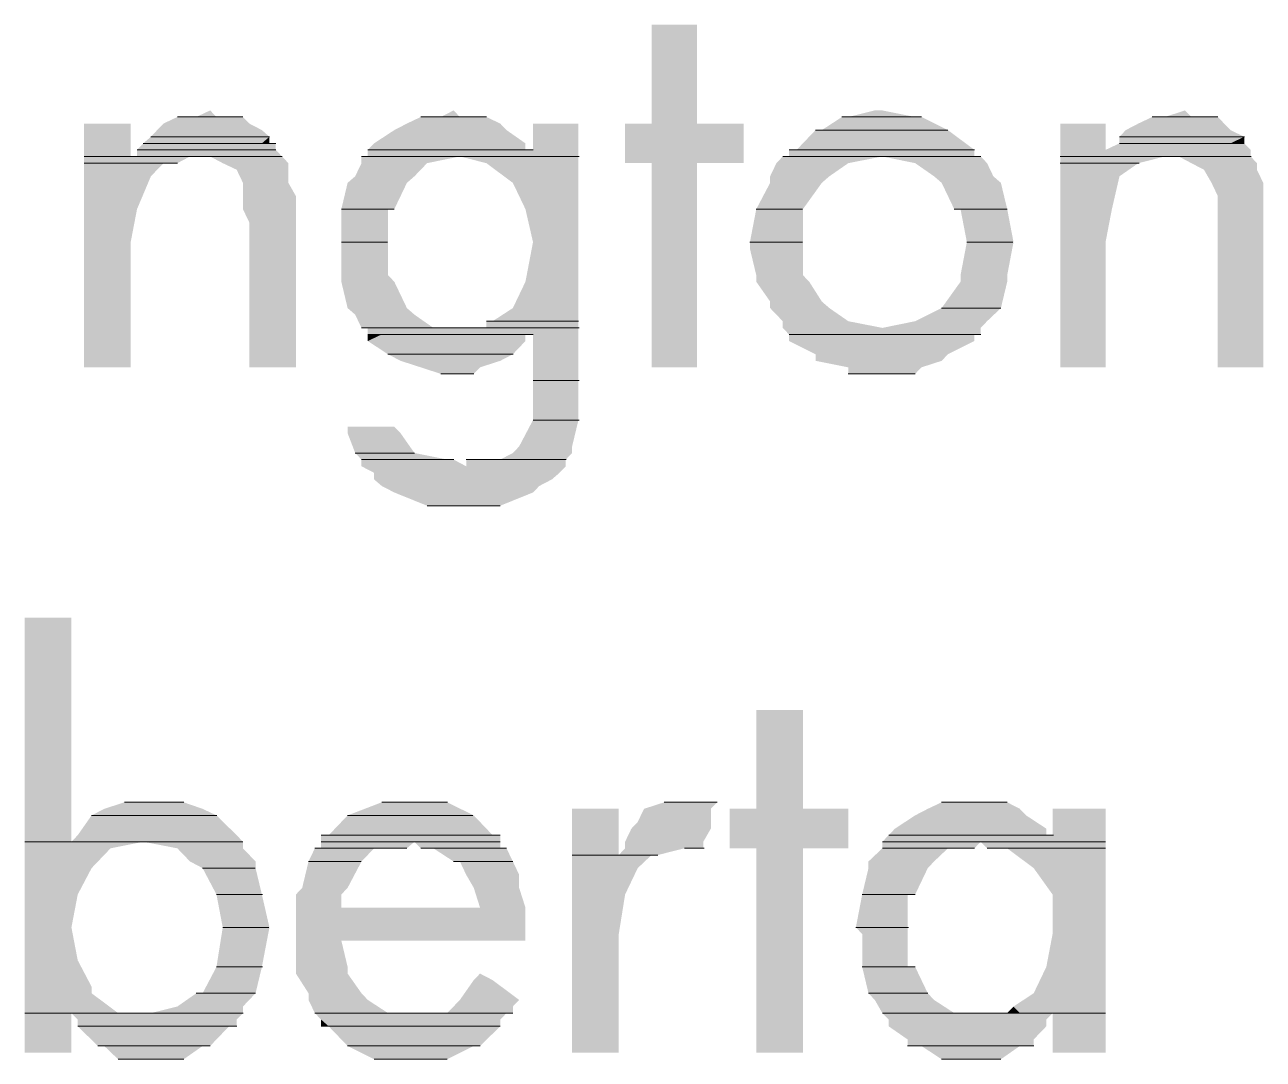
# Model space of a CAD drawing. Header units: inches. Extents: x 0.9 to 46, y 0.8 to 32.4.
# Drawn here: x 44.8007 to 45.114, y 25.0745 to 25.3362 of the extents above; entities that cross this region are included whole.
import ezdxf

# ---------------------------------------------------------------- set-up
doc = ezdxf.new("R2010")
doc.units = ezdxf.units.IN
doc.header["$MEASUREMENT"] = 0
doc.layers.add('PDF_Geometry', color=7, linetype='Continuous')
doc.layers.add('PDF_Solid Fills', color=7, linetype='Continuous')

msp = doc.modelspace()

# ---------------------------------------------------------------- linework, layer by layer
at = {"layer": 'PDF_Geometry', "lineweight": 20}
for points in [[(44.84411, 25.31287), (44.83932, 25.31287), (44.85591, 25.31287)], [(44.84411, 25.31287), (44.85591, 25.31287)], [(44.90249, 25.31287), (44.9009, 25.31287), (44.91749, 25.31287)], [(44.906, 25.31287), (44.90249, 25.31287), (44.9143, 25.31287)], [(44.90249, 25.31287), (44.91749, 25.31287)], [(44.906, 25.31287), (44.9143, 25.31287)], [(45.00906, 25.31287), (45.00746, 25.31287), (45.02756, 25.31287)], [(45.00906, 25.31287), (45.02756, 25.31287)], [(45.08914, 25.31287), (45.08595, 25.31287), (45.10254, 25.31287)], [(45.08914, 25.31287), (45.10254, 25.31287)], [(44.83262, 25.30786), (44.86262, 25.30786)], [(44.83262, 25.30786), (44.86262, 25.30786)], [(45.00236, 25.30955), (45.00076, 25.30955), (45.03426, 25.30955)], [(45.00236, 25.30955), (45.03403, 25.30955)], [(45.07766, 25.30786), (45.10931, 25.30786)], [(45.07766, 25.30786), (45.10931, 25.30786)], [(44.82911, 25.30454), (44.8491, 25.30454)], [(44.82911, 25.30454), (44.8508, 25.30454), (44.84921, 25.30454)], [(44.8307, 25.3062), (44.85905, 25.3062)], [(44.8307, 25.3062), (44.8607, 25.3062), (44.8591, 25.3062)], [(44.8307, 25.3062), (44.85571, 25.3062)], [(44.8307, 25.3062), (44.8591, 25.3062), (44.85591, 25.3062)], [(44.8307, 25.3062), (44.85571, 25.3062)], [(44.8307, 25.3062), (44.85571, 25.3062)], [(44.8307, 25.3062), (44.85405, 25.3062)], [(44.8307, 25.3062), (44.85591, 25.3062), (44.85432, 25.3062)], [(44.8508, 25.30454), (44.84921, 25.30454), (44.86421, 25.30454)], [(44.8508, 25.30454), (44.86414, 25.30454)], [(44.85591, 25.3062), (44.85432, 25.3062), (44.86421, 25.3062)], [(44.8591, 25.3062), (44.85591, 25.3062), (44.86421, 25.3062)], [(44.85591, 25.3062), (44.86425, 25.3062)], [(44.85591, 25.3062), (44.86425, 25.3062)], [(44.85591, 25.3062), (44.86425, 25.3062)], [(44.8607, 25.3062), (44.8591, 25.3062), (44.86421, 25.3062)], [(44.8591, 25.3062), (44.8641, 25.3062)], [(44.8607, 25.3062), (44.86421, 25.3062)], [(44.8875, 25.30454), (44.92916, 25.30454)], [(44.8875, 25.30454), (44.92929, 25.30454)], [(44.99598, 25.30454), (44.99406, 25.30454), (45.04096, 25.30454)], [(44.99598, 25.30454), (45.04098, 25.30454)], [(45.07766, 25.3062), (45.10431, 25.3062)], [(45.07766, 25.3062), (45.10573, 25.3062), (45.10414, 25.3062)], [(45.10573, 25.3062), (45.10414, 25.3062), (45.10924, 25.3062)], [(45.10573, 25.3062), (45.10906, 25.3062)], [(45.10573, 25.3062), (45.10906, 25.3062)], [(45.10573, 25.3062), (45.10906, 25.3062)], [(44.81571, 25.30288), (44.82904, 25.30288)], [(44.81571, 25.30288), (44.82911, 25.30288)], [(44.81571, 25.30119), (44.83404, 25.30119)], [(44.81571, 25.30119), (44.83421, 25.30119)], [(44.81571, 25.30119), (44.83404, 25.30119)], [(44.81571, 25.30119), (44.83404, 25.30119)], [(44.81571, 25.30119), (44.83571, 25.30119)], [(44.81571, 25.30119), (44.83581, 25.30119)], [(44.81571, 25.30119), (44.83571, 25.30119)], [(44.81571, 25.30119), (44.83571, 25.30119)], [(44.82911, 25.30288), (44.82751, 25.30288), (44.84411, 25.30288)], [(44.82751, 25.30288), (44.84251, 25.30288)], [(44.82751, 25.30288), (44.84411, 25.30288), (44.84251, 25.30288)], [(44.82751, 25.30288), (44.84251, 25.30288)], [(44.82751, 25.30288), (44.84251, 25.30288)], [(44.82911, 25.30288), (44.8457, 25.30288), (44.84411, 25.30288)], [(44.83262, 25.30119), (44.8374, 25.30119)], [(44.83262, 25.30119), (44.83932, 25.30119), (44.8374, 25.30119)], [(44.83421, 25.30119), (44.83754, 25.30119)], [(44.83421, 25.30119), (44.83754, 25.30119)], [(44.83421, 25.30119), (44.83588, 25.30119)], [(44.83421, 25.30119), (44.8374, 25.30119), (44.83581, 25.30119)], [(44.8457, 25.30288), (44.84411, 25.30288), (44.8658, 25.30288)], [(44.84411, 25.30288), (44.8658, 25.30288)], [(44.84411, 25.30288), (44.86578, 25.30288)], [(44.8457, 25.30288), (44.8657, 25.30288)], [(44.8875, 25.30288), (44.8859, 25.30288), (44.921, 25.30288)], [(44.8859, 25.30288), (44.9109, 25.30288)], [(44.8859, 25.30288), (44.921, 25.30288), (44.91079, 25.30288)], [(44.8875, 25.30288), (44.92929, 25.30288), (44.921, 25.30288)], [(44.921, 25.30288), (44.91079, 25.30288), (44.94078, 25.30288)], [(44.92929, 25.30288), (44.921, 25.30288), (44.94078, 25.30288)], [(44.921, 25.30288), (44.94099, 25.30288)], [(44.92929, 25.30288), (44.94096, 25.30288)], [(44.99406, 25.30288), (44.99247, 25.30288), (45.00427, 25.30288)], [(44.99247, 25.30288), (45.01413, 25.30288)], [(44.99247, 25.30288), (45.01416, 25.30288)], [(44.99247, 25.30288), (45.01747, 25.30288)], [(44.99247, 25.30288), (45.01767, 25.30288)], [(44.99406, 25.30288), (45.04256, 25.30288)], [(44.99406, 25.30288), (45.04256, 25.30288)], [(45.00427, 25.30288), (45.04256, 25.30288)], [(45.00427, 25.30288), (45.0426, 25.30288)], [(45.01416, 25.30288), (45.04256, 25.30288)], [(45.01416, 25.30288), (45.04249, 25.30288)], [(45.06266, 25.30288), (45.07433, 25.30288)], [(45.06266, 25.30288), (45.07433, 25.30288)], [(45.06266, 25.30119), (45.08266, 25.30119)], [(45.06266, 25.30119), (45.08244, 25.30119)], [(45.07414, 25.30288), (45.08915, 25.30288)], [(45.07414, 25.30288), (45.09265, 25.30288), (45.08914, 25.30288)], [(45.07414, 25.30288), (45.08915, 25.30288)], [(45.07414, 25.30288), (45.08915, 25.30288)], [(45.07414, 25.30288), (45.08915, 25.30288)], [(45.07414, 25.30288), (45.08915, 25.30288)], [(45.08085, 25.30119), (45.08252, 25.30119)], [(45.09265, 25.30288), (45.08914, 25.30288), (45.11084, 25.30288)], [(45.08914, 25.30288), (45.11084, 25.30288)], [(45.08914, 25.30288), (45.1108, 25.30288)], [(45.09265, 25.30288), (45.11098, 25.30288)], [(44.8808, 25.28955), (44.89246, 25.28955)], [(44.8808, 25.28955), (44.8942, 25.28955), (44.8926, 25.28955)], [(44.98577, 25.28955), (44.99743, 25.28955)], [(44.98577, 25.28955), (44.99743, 25.28955)], [(45.03586, 25.28955), (45.04926, 25.28955)], [(45.03586, 25.28955), (45.04918, 25.28955)], [(44.8808, 25.28122), (44.89246, 25.28122)], [(44.8808, 25.28122), (44.89246, 25.28122)], [(44.98417, 25.28122), (44.99751, 25.28122)], [(44.98417, 25.28122), (44.99751, 25.28122)], [(45.03905, 25.28122), (45.05071, 25.28122)], [(45.03905, 25.28122), (45.05071, 25.28122)], [(45.03905, 25.28122), (45.05071, 25.28122)], [(45.03905, 25.28122), (45.05071, 25.28122)], [(45.03267, 25.26453), (45.04767, 25.26453)], [(45.03267, 25.26453), (45.04767, 25.26453)], [(44.8859, 25.25952), (44.91079, 25.25952)], [(44.8859, 25.25952), (44.91079, 25.25952)], [(44.91238, 25.25952), (44.91079, 25.25952), (44.92929, 25.25952)], [(44.9143, 25.25952), (44.91238, 25.25952), (44.92929, 25.25952)], [(44.91238, 25.25952), (44.92905, 25.25952)], [(44.91589, 25.25952), (44.9143, 25.25952), (44.92578, 25.25952)], [(44.9143, 25.25952), (44.92762, 25.25952)], [(44.9143, 25.25952), (44.92738, 25.25952)], [(44.9143, 25.25952), (44.92929, 25.25952)], [(44.91749, 25.25952), (44.91589, 25.25952), (44.92259, 25.25952)], [(44.91589, 25.25952), (44.92578, 25.25952)], [(44.91908, 25.26121), (44.91749, 25.26121), (44.921, 25.26121)], [(44.91749, 25.25952), (44.92249, 25.25952)], [(44.91908, 25.26121), (44.94078, 25.26121)], [(44.91908, 25.26121), (44.94075, 25.26121)], [(44.92259, 25.25952), (44.94093, 25.25952)], [(44.92259, 25.25952), (44.94093, 25.25952)], [(44.92259, 25.25952), (44.94078, 25.25952)], [(44.92259, 25.25952), (44.94093, 25.25952)], [(44.92578, 25.25952), (44.94078, 25.25952)], [(44.92578, 25.25952), (44.94078, 25.25952)], [(44.92738, 25.25952), (44.94078, 25.25952)], [(44.92738, 25.25952), (44.94071, 25.25952)], [(44.92929, 25.25952), (44.94096, 25.25952)], [(44.92929, 25.25952), (44.94096, 25.25952)], [(44.8875, 25.25786), (44.9025, 25.25786)], [(44.8875, 25.25786), (44.90409, 25.25786), (44.90249, 25.25786)], [(44.8875, 25.25786), (44.89249, 25.25786)], [(44.8875, 25.25786), (44.90249, 25.25786), (44.8926, 25.25786)], [(44.8875, 25.25786), (44.89084, 25.25786)], [(44.8875, 25.25786), (44.8926, 25.25786), (44.89101, 25.25786)], [(44.8926, 25.25786), (44.89101, 25.25786), (44.92738, 25.25786)], [(44.90249, 25.25786), (44.8926, 25.25786), (44.92738, 25.25786)], [(44.8926, 25.25786), (44.9276, 25.25786)], [(44.90409, 25.25786), (44.90249, 25.25786), (44.92929, 25.25786)], [(44.90249, 25.25786), (44.92929, 25.25786), (44.92738, 25.25786)], [(44.90409, 25.25786), (44.92909, 25.25786)], [(44.99406, 25.25786), (45.04239, 25.25786)], [(44.99406, 25.25786), (45.04256, 25.25786)], [(44.99406, 25.25786), (45.04074, 25.25786)], [(44.99406, 25.25786), (45.04256, 25.25786), (45.04096, 25.25786)], [(45.03586, 25.25786), (45.04251, 25.25786)], [(44.8926, 25.25285), (44.92427, 25.25285)], [(44.8926, 25.25285), (44.92427, 25.25285)], [(44.906, 25.24788), (44.91079, 25.24788)], [(44.906, 25.24788), (44.9143, 25.24788), (44.91079, 25.24788)], [(44.9076, 25.24788), (44.91079, 25.24788), (44.90919, 25.24788)], [(45.00906, 25.24788), (45.01927, 25.24788)], [(45.00906, 25.24788), (45.02597, 25.24788), (45.01927, 25.24788)], [(44.92929, 25.24622), (44.94096, 25.24622)], [(44.92929, 25.24622), (44.94096, 25.24622)], [(44.92929, 25.2362), (44.94096, 25.2362)], [(44.92929, 25.2362), (44.94096, 25.2362)], [(44.88431, 25.22787), (44.8993, 25.22787)], [(44.88431, 25.22787), (44.8993, 25.22787)], [(44.8859, 25.22621), (44.90923, 25.22621)], [(44.8859, 25.22621), (44.90919, 25.22621)], [(44.921, 25.22621), (44.91238, 25.22621), (44.93759, 25.22621)], [(44.921, 25.22621), (44.93766, 25.22621)], [(44.90249, 25.21454), (44.921, 25.21454), (44.91079, 25.21454)], [(44.82911, 25.13952), (44.82592, 25.13952), (44.84092, 25.13952)], [(44.83262, 25.13952), (44.82911, 25.13952), (44.83421, 25.13952)], [(44.82911, 25.13952), (44.84092, 25.13952)], [(44.89739, 25.13952), (44.89101, 25.13952), (44.906, 25.13952)], [(44.89101, 25.13952), (44.90767, 25.13952)], [(44.89101, 25.13952), (44.9076, 25.13952)], [(44.89739, 25.13952), (44.89906, 25.13952)], [(44.89739, 25.13952), (44.906, 25.13952)], [(44.96599, 25.13952), (44.96247, 25.13952), (44.97588, 25.13952)], [(44.96758, 25.13952), (44.96599, 25.13952), (44.97237, 25.13952)], [(44.96599, 25.13952), (44.97588, 25.13952)], [(44.96918, 25.13952), (44.96758, 25.13952), (44.97077, 25.13952)], [(44.96758, 25.13952), (44.97237, 25.13952)], [(45.03426, 25.13952), (45.03267, 25.13952), (45.04926, 25.13952)], [(45.03905, 25.13952), (45.03426, 25.13952), (45.04575, 25.13952)], [(45.03426, 25.13952), (45.04926, 25.13952)], [(45.04096, 25.13952), (45.03905, 25.13952), (45.04256, 25.13952)], [(45.03905, 25.13952), (45.04575, 25.13952)], [(44.81762, 25.13621), (44.84928, 25.13621)], [(44.81762, 25.13621), (44.84928, 25.13621)], [(44.88239, 25.13621), (44.91406, 25.13621)], [(44.88239, 25.13621), (44.91406, 25.13621)], [(44.87761, 25.1312), (44.87569, 25.1312), (44.921, 25.1312)], [(44.87761, 25.1312), (44.91927, 25.1312)], [(44.87761, 25.1312), (44.91927, 25.1312)], [(44.87761, 25.1312), (44.921, 25.1312)], [(45.01927, 25.1312), (45.06093, 25.1312)], [(45.01927, 25.1312), (45.06074, 25.1312)], [(44.80071, 25.12954), (44.83071, 25.12954)], [(44.80071, 25.12954), (44.8307, 25.12954)], [(44.81252, 25.12954), (44.85591, 25.12954)], [(44.81252, 25.12954), (44.85585, 25.12954)], [(44.87569, 25.12788), (44.8741, 25.12788), (44.88909, 25.12788)], [(44.87569, 25.12954), (44.89902, 25.12954)], [(44.87569, 25.12954), (44.8993, 25.12954)], [(44.87569, 25.12788), (44.89739, 25.12788), (44.88909, 25.12788)], [(44.8942, 25.12954), (44.921, 25.12954)], [(44.8942, 25.12954), (44.92087, 25.12954)], [(44.9009, 25.12788), (44.92259, 25.12788)], [(44.9009, 25.12788), (44.92259, 25.12788)], [(44.96758, 25.12788), (44.97237, 25.12788)], [(44.96758, 25.12788), (44.97258, 25.12788)], [(44.97077, 25.12788), (44.97244, 25.12788)], [(44.97077, 25.12788), (44.97244, 25.12788)], [(45.01767, 25.12954), (45.04266, 25.12954)], [(45.01767, 25.12954), (45.06074, 25.12954), (45.04256, 25.12954)], [(45.01767, 25.12788), (45.03433, 25.12788)], [(45.01767, 25.12788), (45.04096, 25.12788), (45.03426, 25.12788)], [(45.06074, 25.12954), (45.04256, 25.12954), (45.07414, 25.12954)], [(45.04416, 25.12788), (45.07414, 25.12788)], [(45.04416, 25.12788), (45.07415, 25.12788)], [(45.06074, 25.12954), (45.07408, 25.12954)], [(44.93918, 25.12619), (44.95918, 25.12619)], [(44.93918, 25.12619), (44.95928, 25.12619)], [(44.95099, 25.12619), (44.96088, 25.12619), (44.95928, 25.12619)], [(44.8457, 25.12287), (44.85904, 25.12287)], [(44.8457, 25.12287), (44.85904, 25.12287)], [(44.8725, 25.12456), (44.88582, 25.12456)], [(44.8725, 25.12456), (44.88582, 25.12456)], [(44.90919, 25.12456), (44.92419, 25.12456)], [(44.90919, 25.12456), (44.9242, 25.12456)], [(44.84921, 25.1162), (44.86088, 25.1162)], [(44.84921, 25.1162), (44.86088, 25.1162)], [(45.01257, 25.1162), (45.02425, 25.1162)], [(45.01257, 25.1162), (45.02597, 25.1162), (45.02405, 25.1162)], [(44.8508, 25.10787), (44.86247, 25.10787)], [(44.8508, 25.10787), (44.86247, 25.10787)], [(44.8508, 25.10787), (44.86247, 25.10787)], [(44.8508, 25.10787), (44.86247, 25.10787)], [(45.01097, 25.10787), (45.02431, 25.10787)], [(45.01097, 25.10787), (45.02431, 25.10787)], [(44.84921, 25.09789), (44.86088, 25.09789)], [(44.84921, 25.09789), (44.86088, 25.09789)], [(45.01257, 25.09789), (45.0259, 25.09789)], [(45.01257, 25.09789), (45.02597, 25.09789)], [(44.8457, 25.09122), (44.84411, 25.09122), (44.8591, 25.09122)], [(44.8457, 25.09122), (44.85904, 25.09122)], [(45.01416, 25.09122), (45.02917, 25.09122)], [(45.01416, 25.09122), (45.02917, 25.09122)], [(44.80071, 25.08621), (44.82239, 25.08621)], [(44.80071, 25.08621), (44.82432, 25.08621), (44.82241, 25.08621)], [(44.80071, 25.08621), (44.81739, 25.08621)], [(44.80071, 25.08621), (44.82241, 25.08621), (44.81762, 25.08621)], [(44.80071, 25.08621), (44.81238, 25.08621)], [(44.80071, 25.08621), (44.81762, 25.08621), (44.81252, 25.08621)], [(44.81762, 25.08621), (44.81252, 25.08621), (44.82911, 25.08621)], [(44.81252, 25.08621), (44.83085, 25.08621)], [(44.81252, 25.08621), (44.8307, 25.08621)], [(44.82241, 25.08621), (44.81762, 25.08621), (44.82751, 25.08621)], [(44.81762, 25.08621), (44.82911, 25.08621)], [(44.82432, 25.08621), (44.82241, 25.08621), (44.82592, 25.08621)], [(44.82241, 25.08621), (44.82751, 25.08621)], [(44.83262, 25.08621), (44.8307, 25.08621), (44.85591, 25.08621)], [(44.83262, 25.08621), (44.85595, 25.08621)], [(44.8741, 25.08621), (44.8991, 25.08621)], [(44.8741, 25.08621), (44.8993, 25.08621)], [(44.9076, 25.08621), (44.8993, 25.08621), (44.92259, 25.08621)], [(44.9076, 25.08621), (44.92419, 25.08621), (44.92259, 25.08621)], [(45.01767, 25.08621), (45.04266, 25.08621)], [(45.01767, 25.08621), (45.04256, 25.08621)], [(45.04416, 25.08621), (45.04256, 25.08621), (45.06074, 25.08621)], [(45.04926, 25.08621), (45.04416, 25.08621), (45.06074, 25.08621)], [(45.04416, 25.08621), (45.06082, 25.08621)], [(45.04926, 25.08621), (45.06074, 25.08621)], [(45.05245, 25.08621), (45.07414, 25.08621)], [(45.05245, 25.08621), (45.07411, 25.08621)], [(44.81411, 25.08286), (44.85245, 25.08286)], [(44.81411, 25.08286), (44.85432, 25.08286), (44.8524, 25.08286)], [(44.87569, 25.08286), (44.87736, 25.08286)], [(44.87761, 25.08286), (44.87569, 25.08286), (44.921, 25.08286)], [(44.87569, 25.08286), (44.921, 25.08286)], [(44.87569, 25.08286), (44.9207, 25.08286)], [(44.87761, 25.08286), (44.92094, 25.08286)], [(44.81922, 25.07788), (44.8457, 25.07788)], [(44.81922, 25.07788), (44.84761, 25.07788), (44.8457, 25.07788)], [(44.88239, 25.07788), (44.91406, 25.07788)], [(44.88239, 25.07788), (44.91589, 25.07788), (44.9143, 25.07788)], [(45.02405, 25.07788), (45.05245, 25.07788)], [(45.02405, 25.07788), (45.05596, 25.07788), (45.05245, 25.07788)], [(44.82432, 25.07453), (44.84092, 25.07453)], [(44.82432, 25.07453), (44.84099, 25.07453)], [(44.82751, 25.07453), (44.8374, 25.07453)], [(44.82751, 25.07453), (44.84092, 25.07453), (44.8374, 25.07453)], [(44.8307, 25.07453), (44.8374, 25.07453), (44.83421, 25.07453)], [(44.88909, 25.07453), (44.90249, 25.07453)], [(44.88909, 25.07453), (44.9076, 25.07453), (44.90249, 25.07453)], [(44.89579, 25.07453), (44.90249, 25.07453), (44.8993, 25.07453)], [(45.03267, 25.07453), (45.04575, 25.07453)], [(45.03267, 25.07453), (45.04766, 25.07453), (45.04575, 25.07453)], [(45.03745, 25.07453), (45.04575, 25.07453), (45.04096, 25.07453)]]:
    msp.add_lwpolyline(points, close=True, dxfattribs=at)
at = {"layer": 'PDF_Solid Fills', "lineweight": 20, "transparency": 33554559}
for points in [[(44.95928, 25.33619), (44.95928, 25.31121), (44.97077, 25.31121)], [(44.95928, 25.33619), (44.97077, 25.33619), (44.97077, 25.31121)], [(44.83932, 25.31287), (44.83581, 25.31121), (44.85751, 25.31121)], [(44.83932, 25.31287), (44.85591, 25.31287), (44.85751, 25.31121)], [(44.84761, 25.31453), (44.84411, 25.31287), (44.84921, 25.31287)], [(44.9009, 25.31287), (44.89739, 25.31121), (44.921, 25.31121)], [(44.9009, 25.31287), (44.91749, 25.31287), (44.921, 25.31121)], [(44.90919, 25.31453), (44.906, 25.31287), (44.91079, 25.31287)], [(45.00746, 25.31287), (45.00236, 25.30955), (45.03426, 25.30955)], [(45.00746, 25.31287), (45.02756, 25.31287), (45.03426, 25.30955)], [(45.01576, 25.31453), (45.00906, 25.31287), (45.02597, 25.31287)], [(45.01576, 25.31453), (45.01767, 25.31453), (45.02597, 25.31287)], [(45.08595, 25.31287), (45.08244, 25.31121), (45.10414, 25.31121)], [(45.08595, 25.31287), (45.10254, 25.31287), (45.10414, 25.31121)], [(45.09424, 25.31453), (45.08914, 25.31287), (45.09584, 25.31287)], [(44.81571, 25.31121), (44.81571, 25.30288), (44.82751, 25.30288)], [(44.81571, 25.31121), (44.82751, 25.31121), (44.82751, 25.30288)], [(44.83581, 25.31121), (44.83421, 25.30955), (44.8607, 25.30955)], [(44.83581, 25.31121), (44.85751, 25.31121), (44.8607, 25.30955)], [(44.89739, 25.31121), (44.8942, 25.30955), (44.92259, 25.30955)], [(44.89739, 25.31121), (44.921, 25.31121), (44.92259, 25.30955)], [(44.92929, 25.31121), (44.92929, 25.30288), (44.94078, 25.30288)], [(44.92929, 25.31121), (44.94078, 25.31121), (44.94078, 25.30288)], [(44.95259, 25.31121), (44.95259, 25.30119), (44.98257, 25.30119)], [(44.95259, 25.31121), (44.98257, 25.31121), (44.98257, 25.30119)], [(45.06266, 25.31121), (45.06266, 25.30288), (45.07414, 25.30288)], [(45.06266, 25.31121), (45.07414, 25.31121), (45.07414, 25.30288)], [(45.08244, 25.31121), (45.07925, 25.30955), (45.10573, 25.30955)], [(45.08244, 25.31121), (45.10414, 25.31121), (45.10573, 25.30955)], [(44.83262, 25.30786), (44.8307, 25.3062), (44.8607, 25.3062)], [(44.83421, 25.30955), (44.83262, 25.30786), (44.86261, 25.30786)], [(44.83262, 25.30786), (44.86261, 25.30786), (44.8607, 25.3062)], [(44.83421, 25.30955), (44.8607, 25.30955), (44.86261, 25.30786)], [(44.86261, 25.30786), (44.8607, 25.3062), (44.86261, 25.3062)], [(44.8942, 25.30955), (44.88909, 25.3062), (44.92738, 25.3062)], [(44.8942, 25.30955), (44.92259, 25.30955), (44.92738, 25.3062)], [(45.00076, 25.30955), (44.99598, 25.30454), (45.04096, 25.30454)], [(45.00076, 25.30955), (45.03426, 25.30955), (45.04096, 25.30454)], [(45.07925, 25.30955), (45.07766, 25.30786), (45.10924, 25.30786)], [(45.07766, 25.30786), (45.07766, 25.3062), (45.10573, 25.3062)], [(45.07766, 25.30786), (45.10924, 25.30786), (45.10573, 25.3062)], [(45.07925, 25.30955), (45.10573, 25.30955), (45.10924, 25.30786)], [(45.10924, 25.30786), (45.10573, 25.3062), (45.10924, 25.3062)], [(44.8307, 25.3062), (44.82911, 25.30454), (44.8508, 25.30454)], [(44.82911, 25.30454), (44.82911, 25.30288), (44.8457, 25.30288)], [(44.82911, 25.30454), (44.84921, 25.30454), (44.8457, 25.30288)], [(44.8307, 25.3062), (44.85432, 25.3062), (44.8508, 25.30454)], [(44.84921, 25.30454), (44.8457, 25.30288), (44.8658, 25.30288)], [(44.84921, 25.30454), (44.86421, 25.30454), (44.8658, 25.30288)], [(44.85432, 25.3062), (44.8508, 25.30454), (44.86421, 25.30454)], [(44.85432, 25.3062), (44.86421, 25.3062), (44.86421, 25.30454)], [(44.88909, 25.3062), (44.8875, 25.30454), (44.92738, 25.30454)], [(44.8875, 25.30454), (44.8875, 25.30288), (44.92929, 25.30288)], [(44.8875, 25.30454), (44.92929, 25.30454), (44.92929, 25.30288)], [(44.88909, 25.3062), (44.92738, 25.3062), (44.92738, 25.30454)], [(44.99406, 25.30454), (44.99406, 25.30288), (45.04096, 25.30288)], [(44.99406, 25.30454), (45.04096, 25.30454), (45.04096, 25.30288)], [(45.07766, 25.3062), (45.07414, 25.30454), (45.09424, 25.30454)], [(45.07414, 25.30454), (45.07414, 25.30288), (45.09265, 25.30288)], [(45.07414, 25.30454), (45.09424, 25.30454), (45.09265, 25.30288)], [(45.07766, 25.3062), (45.10414, 25.3062), (45.09424, 25.30454)], [(45.09424, 25.30454), (45.09265, 25.30288), (45.11084, 25.30288)], [(45.10414, 25.3062), (45.09424, 25.30454), (45.11084, 25.30454)], [(45.09424, 25.30454), (45.11084, 25.30454), (45.11084, 25.30288)], [(45.10414, 25.3062), (45.10924, 25.3062), (45.11084, 25.30454)], [(44.81571, 25.30288), (44.81571, 25.30119), (44.83262, 25.30119)], [(44.81571, 25.30288), (44.82911, 25.30288), (44.83262, 25.30119)], [(44.81571, 25.30119), (44.81571, 25.29787), (44.83262, 25.29787)], [(44.81571, 25.30119), (44.83581, 25.30119), (44.83262, 25.29787)], [(44.82911, 25.30288), (44.83262, 25.30119), (44.83932, 25.30119)], [(44.82911, 25.30288), (44.84251, 25.30288), (44.83932, 25.30119)], [(44.84761, 25.30288), (44.8508, 25.30119), (44.8674, 25.30119)], [(44.84761, 25.30288), (44.8658, 25.30288), (44.8674, 25.30119)], [(44.8508, 25.30119), (44.85432, 25.29953), (44.8674, 25.29953)], [(44.8508, 25.30119), (44.8674, 25.30119), (44.8674, 25.29953)], [(44.8859, 25.30119), (44.88431, 25.29787), (44.8993, 25.29787)], [(44.8859, 25.30288), (44.8859, 25.30119), (44.90249, 25.30119)], [(44.8859, 25.30288), (44.91079, 25.30288), (44.90249, 25.30119)], [(44.8859, 25.30119), (44.90249, 25.30119), (44.8993, 25.29787)], [(44.91079, 25.30288), (44.91749, 25.30119), (44.94078, 25.30119)], [(44.91079, 25.30288), (44.94078, 25.30288), (44.94078, 25.30119)], [(44.91749, 25.30119), (44.92419, 25.29621), (44.94078, 25.29621)], [(44.91749, 25.30119), (44.94078, 25.30119), (44.94078, 25.29621)], [(44.95928, 25.30119), (44.95928, 25.24954), (44.97077, 25.24954)], [(44.95928, 25.30119), (44.97077, 25.30119), (44.97077, 25.24954)], [(44.99087, 25.30119), (44.98928, 25.29787), (45.00427, 25.29787)], [(44.99247, 25.30288), (44.99087, 25.30119), (45.00906, 25.30119)], [(44.99087, 25.30119), (45.00906, 25.30119), (45.00427, 25.29787)], [(44.99247, 25.30288), (45.01767, 25.30288), (45.00906, 25.30119)], [(45.01767, 25.30288), (45.02597, 25.30119), (45.04416, 25.30119)], [(45.01767, 25.30288), (45.04256, 25.30288), (45.04416, 25.30119)], [(45.02597, 25.30119), (45.03075, 25.29787), (45.04575, 25.29787)], [(45.02597, 25.30119), (45.04416, 25.30119), (45.04575, 25.29787)], [(45.06266, 25.30288), (45.06266, 25.30119), (45.08085, 25.30119)], [(45.06266, 25.30288), (45.07414, 25.30288), (45.08085, 25.30119)], [(45.06266, 25.30119), (45.06266, 25.29787), (45.07766, 25.29787)], [(45.06266, 25.30119), (45.08244, 25.30119), (45.07766, 25.29787)], [(45.07414, 25.30288), (45.08085, 25.30119), (45.08244, 25.30119)], [(45.07414, 25.30288), (45.08914, 25.30288), (45.08244, 25.30119)], [(45.09265, 25.30288), (45.09584, 25.30119), (45.11243, 25.30119)], [(45.09265, 25.30288), (45.11084, 25.30288), (45.11243, 25.30119)], [(45.09584, 25.30119), (45.09903, 25.29953), (45.11243, 25.29953)], [(45.09584, 25.30119), (45.11243, 25.30119), (45.11243, 25.29953)], [(44.81571, 25.29787), (44.81571, 25.28955), (44.82911, 25.28955)], [(44.81571, 25.29787), (44.83262, 25.29787), (44.82911, 25.28955)], [(44.85432, 25.29953), (44.85591, 25.29621), (44.8674, 25.29621)], [(44.85432, 25.29953), (44.8674, 25.29953), (44.8674, 25.29621)], [(44.88431, 25.29787), (44.88239, 25.29621), (44.89739, 25.29621)], [(44.88431, 25.29787), (44.8993, 25.29787), (44.89739, 25.29621)], [(44.98928, 25.29787), (44.98928, 25.29621), (45.00236, 25.29621)], [(44.98928, 25.29787), (45.00427, 25.29787), (45.00236, 25.29621)], [(45.03075, 25.29787), (45.03267, 25.29621), (45.04766, 25.29621)], [(45.03075, 25.29787), (45.04575, 25.29787), (45.04766, 25.29621)], [(45.06266, 25.29787), (45.06266, 25.28955), (45.07574, 25.28955)], [(45.06266, 25.29787), (45.07766, 25.29787), (45.07574, 25.28955)], [(45.09903, 25.29953), (45.10095, 25.29621), (45.11403, 25.29621)], [(45.09903, 25.29953), (45.11243, 25.29953), (45.11403, 25.29621)], [(44.85591, 25.29621), (44.85591, 25.29286), (44.86931, 25.29286)], [(44.85591, 25.29621), (44.8674, 25.29621), (44.86931, 25.29286)], [(44.88239, 25.29621), (44.8808, 25.28955), (44.8942, 25.28955)], [(44.88239, 25.29621), (44.89739, 25.29621), (44.8942, 25.28955)], [(44.92419, 25.29621), (44.92738, 25.28955), (44.94078, 25.28955)], [(44.92419, 25.29621), (44.94078, 25.29621), (44.94078, 25.28955)], [(44.98928, 25.29621), (44.98577, 25.28955), (44.99757, 25.28955)], [(44.98928, 25.29621), (45.00236, 25.29621), (44.99757, 25.28955)], [(45.03267, 25.29621), (45.03586, 25.28955), (45.04926, 25.28955)], [(45.03267, 25.29621), (45.04766, 25.29621), (45.04926, 25.28955)], [(45.10095, 25.29621), (45.10254, 25.29286), (45.11403, 25.29286)], [(45.10095, 25.29621), (45.11403, 25.29621), (45.11403, 25.29286)], [(44.85591, 25.29286), (44.85591, 25.28955), (44.86931, 25.28955)], [(44.85591, 25.29286), (44.86931, 25.29286), (44.86931, 25.28955)], [(45.10254, 25.29286), (45.10254, 25.28955), (45.11403, 25.28955)], [(45.10254, 25.29286), (45.11403, 25.29286), (45.11403, 25.28955)], [(44.81571, 25.28955), (44.81571, 25.28122), (44.82751, 25.28122)], [(44.81571, 25.28955), (44.82911, 25.28955), (44.82751, 25.28122)], [(44.85591, 25.28955), (44.85751, 25.2862), (44.86931, 25.2862)], [(44.85591, 25.28955), (44.86931, 25.28955), (44.86931, 25.2862)], [(44.8808, 25.28955), (44.8808, 25.28122), (44.8926, 25.28122)], [(44.8808, 25.28955), (44.8926, 25.28955), (44.8926, 25.28122)], [(44.92738, 25.28955), (44.92929, 25.28122), (44.94078, 25.28122)], [(44.92738, 25.28955), (44.94078, 25.28955), (44.94078, 25.28122)], [(44.98577, 25.28955), (44.98417, 25.28122), (44.99757, 25.28122)], [(44.98577, 25.28955), (44.99757, 25.28955), (44.99757, 25.28122)], [(45.03745, 25.28955), (45.03905, 25.28122), (45.05085, 25.28122)], [(45.03745, 25.28955), (45.04926, 25.28955), (45.05085, 25.28122)], [(45.06266, 25.28955), (45.06266, 25.28122), (45.07414, 25.28122)], [(45.06266, 25.28955), (45.07574, 25.28955), (45.07414, 25.28122)], [(45.10254, 25.28955), (45.10254, 25.2862), (45.11403, 25.2862)], [(45.10254, 25.28955), (45.11403, 25.28955), (45.11403, 25.2862)], [(44.85751, 25.2862), (44.85751, 25.24954), (44.86931, 25.24954)], [(44.85751, 25.2862), (44.86931, 25.2862), (44.86931, 25.24954)], [(45.10254, 25.2862), (45.10254, 25.24954), (45.11403, 25.24954)], [(45.10254, 25.2862), (45.11403, 25.2862), (45.11403, 25.24954)], [(44.81571, 25.28122), (44.81571, 25.27953), (44.82751, 25.27953)], [(44.81571, 25.28122), (44.82751, 25.28122), (44.82751, 25.27953)], [(44.81571, 25.27953), (44.81571, 25.24954), (44.82751, 25.24954)], [(44.81571, 25.27953), (44.82751, 25.27953), (44.82751, 25.24954)], [(44.8808, 25.28122), (44.8808, 25.27953), (44.8926, 25.27953)], [(44.8808, 25.28122), (44.8926, 25.28122), (44.8926, 25.27953)], [(44.8808, 25.27953), (44.8808, 25.27286), (44.8926, 25.27286)], [(44.8808, 25.27953), (44.8926, 25.27953), (44.8926, 25.27286)], [(44.92929, 25.28122), (44.92738, 25.2712), (44.94078, 25.2712)], [(44.92929, 25.28122), (44.94078, 25.28122), (44.94078, 25.2712)], [(44.98417, 25.28122), (44.98417, 25.27953), (44.99757, 25.27953)], [(44.98417, 25.28122), (44.99757, 25.28122), (44.99757, 25.27953)], [(44.98417, 25.27953), (44.98577, 25.27286), (44.99757, 25.27286)], [(44.98417, 25.27953), (44.99757, 25.27953), (44.99757, 25.27286)], [(45.03905, 25.28122), (45.03745, 25.27286), (45.04926, 25.27286)], [(45.03905, 25.28122), (45.05085, 25.28122), (45.04926, 25.27286)], [(45.06266, 25.28122), (45.06266, 25.27953), (45.07414, 25.27953)], [(45.06266, 25.28122), (45.07414, 25.28122), (45.07414, 25.27953)], [(45.06266, 25.27953), (45.06266, 25.24954), (45.07414, 25.24954)], [(45.06266, 25.27953), (45.07414, 25.27953), (45.07414, 25.24954)], [(44.8808, 25.27286), (44.8808, 25.2712), (44.8942, 25.2712)], [(44.8808, 25.27286), (44.8926, 25.27286), (44.8942, 25.2712)], [(44.98577, 25.27286), (44.98577, 25.2712), (44.99917, 25.2712)], [(44.98577, 25.27286), (44.99757, 25.27286), (44.99917, 25.2712)], [(45.03745, 25.27286), (45.03745, 25.2712), (45.04926, 25.2712)], [(45.03745, 25.27286), (45.04926, 25.27286), (45.04926, 25.2712)], [(44.8808, 25.2712), (44.88239, 25.26453), (44.89739, 25.26453)], [(44.8808, 25.2712), (44.8942, 25.2712), (44.89739, 25.26453)], [(44.92738, 25.2712), (44.92419, 25.26453), (44.94078, 25.26453)], [(44.92738, 25.2712), (44.94078, 25.2712), (44.94078, 25.26453)], [(44.98577, 25.2712), (44.98928, 25.26619), (45.00236, 25.26619)], [(44.98577, 25.2712), (44.99917, 25.2712), (45.00236, 25.26619)], [(45.03745, 25.2712), (45.03267, 25.26453), (45.04766, 25.26453)], [(45.03745, 25.2712), (45.04926, 25.2712), (45.04766, 25.26453)], [(44.98928, 25.26619), (44.98928, 25.26453), (45.00427, 25.26453)], [(44.98928, 25.26619), (45.00236, 25.26619), (45.00427, 25.26453)], [(44.88239, 25.26453), (44.88431, 25.26287), (44.8993, 25.26287)], [(44.88239, 25.26453), (44.89739, 25.26453), (44.8993, 25.26287)], [(44.88431, 25.26287), (44.8859, 25.25952), (44.90409, 25.25952)], [(44.88431, 25.26287), (44.8993, 25.26287), (44.90409, 25.25952)], [(44.92419, 25.26453), (44.91908, 25.26121), (44.94078, 25.26121)], [(44.92419, 25.26453), (44.94078, 25.26453), (44.94078, 25.26121)], [(44.98928, 25.26453), (44.99247, 25.26121), (45.00906, 25.26121)], [(44.98928, 25.26453), (45.00427, 25.26453), (45.00906, 25.26121)], [(45.03267, 25.26453), (45.02597, 25.26121), (45.04416, 25.26121)], [(45.03267, 25.26453), (45.04766, 25.26453), (45.04416, 25.26121)], [(44.8875, 25.25952), (44.8875, 25.25786), (44.90409, 25.25786)], [(44.8875, 25.25952), (44.91079, 25.25952), (44.90409, 25.25786)], [(44.91079, 25.25952), (44.90409, 25.25786), (44.92929, 25.25786)], [(44.91079, 25.25952), (44.92929, 25.25952), (44.92929, 25.25786)], [(44.91749, 25.26121), (44.91749, 25.25952), (44.92259, 25.25952)], [(44.91749, 25.26121), (44.921, 25.26121), (44.92259, 25.25952)], [(44.921, 25.26121), (44.92259, 25.25952), (44.94078, 25.25952)], [(44.921, 25.26121), (44.94078, 25.26121), (44.94078, 25.25952)], [(44.92929, 25.25952), (44.92929, 25.24622), (44.94078, 25.24622)], [(44.92929, 25.25952), (44.94078, 25.25952), (44.94078, 25.24622)], [(44.99247, 25.26121), (44.99247, 25.25952), (45.01767, 25.25952)], [(44.99247, 25.26121), (45.00906, 25.26121), (45.01767, 25.25952)], [(44.99247, 25.25952), (44.99406, 25.25786), (45.03586, 25.25786)], [(44.99247, 25.25952), (45.01767, 25.25952), (45.03586, 25.25786)], [(45.02597, 25.26121), (45.01767, 25.25952), (45.04256, 25.25952)], [(45.01767, 25.25952), (45.03586, 25.25786), (45.04256, 25.25786)], [(45.01767, 25.25952), (45.04256, 25.25952), (45.04256, 25.25786)], [(45.02597, 25.26121), (45.04416, 25.26121), (45.04256, 25.25952)], [(44.8875, 25.25786), (44.89101, 25.25786), (44.8875, 25.2562)], [(44.89101, 25.25786), (44.8875, 25.2562), (44.92738, 25.2562)], [(44.89101, 25.25786), (44.92738, 25.25786), (44.92738, 25.2562)], [(44.99406, 25.25786), (44.99406, 25.2562), (45.04096, 25.2562)], [(44.99406, 25.25786), (45.04096, 25.25786), (45.04096, 25.2562)], [(44.8875, 25.2562), (44.8926, 25.25285), (44.92419, 25.25285)], [(44.8875, 25.2562), (44.92738, 25.2562), (44.92419, 25.25285)], [(44.99406, 25.2562), (45.00076, 25.25285), (45.03426, 25.25285)], [(44.99406, 25.2562), (45.04096, 25.2562), (45.03426, 25.25285)], [(44.8926, 25.25285), (44.89579, 25.25119), (44.921, 25.25119)], [(44.8926, 25.25285), (44.92419, 25.25285), (44.921, 25.25119)], [(44.89579, 25.25119), (44.9009, 25.24954), (44.91589, 25.24954)], [(44.89579, 25.25119), (44.921, 25.25119), (44.91589, 25.24954)], [(45.00076, 25.25285), (45.00076, 25.25119), (45.03267, 25.25119)], [(45.00076, 25.25285), (45.03426, 25.25285), (45.03267, 25.25119)], [(45.00076, 25.25119), (45.00906, 25.24954), (45.02756, 25.24954)], [(45.00076, 25.25119), (45.03267, 25.25119), (45.02756, 25.24954)], [(44.9009, 25.24954), (44.906, 25.24788), (44.9143, 25.24788)], [(44.9009, 25.24954), (44.91589, 25.24954), (44.9143, 25.24788)], [(45.00906, 25.24954), (45.00906, 25.24788), (45.02597, 25.24788)], [(45.00906, 25.24954), (45.02756, 25.24954), (45.02597, 25.24788)], [(44.92929, 25.24622), (44.92929, 25.2362), (44.94078, 25.2362)], [(44.92929, 25.24622), (44.94078, 25.24622), (44.94078, 25.2362)], [(44.88239, 25.23454), (44.88239, 25.23288), (44.89579, 25.23288)], [(44.88239, 25.23454), (44.8942, 25.23454), (44.89579, 25.23288)], [(44.92929, 25.2362), (44.92578, 25.22953), (44.93918, 25.22953)], [(44.92929, 25.2362), (44.94078, 25.2362), (44.93918, 25.22953)], [(44.88239, 25.23288), (44.88431, 25.22787), (44.8993, 25.22787)], [(44.88239, 25.23288), (44.89579, 25.23288), (44.8993, 25.22787)], [(44.92578, 25.22953), (44.92419, 25.22787), (44.93918, 25.22787)], [(44.92578, 25.22953), (44.93918, 25.22953), (44.93918, 25.22787)], [(44.88431, 25.22787), (44.8859, 25.22621), (44.9076, 25.22621)], [(44.88431, 25.22787), (44.8993, 25.22787), (44.9076, 25.22621)], [(44.8859, 25.22621), (44.8859, 25.22452), (44.91238, 25.22452)], [(44.8859, 25.22621), (44.90919, 25.22621), (44.91238, 25.22452)], [(44.91238, 25.22621), (44.91238, 25.22452), (44.93759, 25.22452)], [(44.91238, 25.22621), (44.93759, 25.22621), (44.93759, 25.22452)], [(44.92419, 25.22787), (44.921, 25.22621), (44.93759, 25.22621)], [(44.92419, 25.22787), (44.93918, 25.22787), (44.93759, 25.22621)], [(44.8859, 25.22452), (44.88909, 25.22286), (44.93599, 25.22286)], [(44.8859, 25.22452), (44.91238, 25.22452), (44.93599, 25.22286)], [(44.88909, 25.22286), (44.88909, 25.2212), (44.93408, 25.2212)], [(44.88909, 25.22286), (44.93599, 25.22286), (44.93408, 25.2212)], [(44.91238, 25.22452), (44.93759, 25.22452), (44.93599, 25.22286)], [(44.88909, 25.2212), (44.89101, 25.21954), (44.93089, 25.21954)], [(44.88909, 25.2212), (44.93408, 25.2212), (44.93089, 25.21954)], [(44.89101, 25.21954), (44.8942, 25.21789), (44.92929, 25.21789)], [(44.89101, 25.21954), (44.93089, 25.21954), (44.92929, 25.21789)], [(44.8942, 25.21789), (44.90249, 25.21454), (44.921, 25.21454)], [(44.8942, 25.21789), (44.92929, 25.21789), (44.921, 25.21454)], [(44.80071, 25.1862), (44.80071, 25.12954), (44.81252, 25.12954)], [(44.80071, 25.1862), (44.81252, 25.1862), (44.81252, 25.12954)], [(44.98577, 25.16288), (44.98577, 25.13787), (44.99757, 25.13787)], [(44.98577, 25.16288), (44.99757, 25.16288), (44.99757, 25.13787)], [(44.82082, 25.13787), (44.81762, 25.13621), (44.84921, 25.13621)], [(44.82592, 25.13952), (44.82082, 25.13787), (44.8457, 25.13787)], [(44.82082, 25.13787), (44.8457, 25.13787), (44.84921, 25.13621)], [(44.82592, 25.13952), (44.84092, 25.13952), (44.8457, 25.13787)], [(44.89101, 25.13952), (44.88239, 25.13621), (44.9143, 25.13621)], [(44.89101, 25.13952), (44.9076, 25.13952), (44.9143, 25.13621)], [(44.93918, 25.13787), (44.93918, 25.12619), (44.95099, 25.12619)], [(44.93918, 25.13787), (44.95099, 25.13787), (44.95099, 25.12619)], [(44.95737, 25.13787), (44.95578, 25.13455), (44.97428, 25.13455)], [(44.96247, 25.13952), (44.95737, 25.13787), (44.97428, 25.13787)], [(44.95737, 25.13787), (44.97428, 25.13787), (44.97428, 25.13455)], [(44.96247, 25.13952), (44.97588, 25.13952), (44.97428, 25.13787)], [(44.97907, 25.13787), (44.97907, 25.12788), (45.00906, 25.12788)], [(44.97907, 25.13787), (45.00906, 25.13787), (45.00906, 25.12788)], [(45.02916, 25.13787), (45.02597, 25.13621), (45.05404, 25.13621)], [(45.03267, 25.13952), (45.02916, 25.13787), (45.05245, 25.13787)], [(45.02916, 25.13787), (45.05245, 25.13787), (45.05404, 25.13621)], [(45.03267, 25.13952), (45.04926, 25.13952), (45.05245, 25.13787)], [(45.06074, 25.13787), (45.06074, 25.12954), (45.07414, 25.12954)], [(45.06074, 25.13787), (45.07414, 25.13787), (45.07414, 25.12954)], [(44.81762, 25.13621), (44.81411, 25.1312), (44.85432, 25.1312)], [(44.81762, 25.13621), (44.84921, 25.13621), (44.85432, 25.1312)], [(44.88239, 25.13621), (44.87761, 25.1312), (44.91908, 25.1312)], [(44.88239, 25.13621), (44.9143, 25.13621), (44.91908, 25.1312)], [(44.95578, 25.13455), (44.95418, 25.13286), (44.96088, 25.13286)], [(44.95578, 25.13455), (44.96088, 25.13286), (44.97428, 25.13286)], [(44.95578, 25.13455), (44.97428, 25.13455), (44.97428, 25.13286)], [(45.02597, 25.13621), (45.02086, 25.13286), (45.05915, 25.13286)], [(45.02597, 25.13621), (45.05404, 25.13621), (45.05915, 25.13286)], [(44.81411, 25.1312), (44.81252, 25.12954), (44.85591, 25.12954)], [(44.81411, 25.1312), (44.85432, 25.1312), (44.85591, 25.12954)], [(44.87569, 25.1312), (44.87569, 25.12954), (44.8942, 25.12954)], [(44.87569, 25.1312), (44.8942, 25.12954), (44.921, 25.12954)], [(44.87569, 25.1312), (44.921, 25.1312), (44.921, 25.12954)], [(44.95418, 25.13286), (44.95259, 25.12954), (44.96758, 25.12954)], [(44.95418, 25.13286), (44.96088, 25.13286), (44.96758, 25.12954)], [(44.96088, 25.13286), (44.96758, 25.12954), (44.97237, 25.12954)], [(44.96088, 25.13286), (44.97428, 25.13286), (44.97237, 25.12954)], [(45.01927, 25.1312), (45.01767, 25.12954), (45.06074, 25.12954)], [(45.02086, 25.13286), (45.01927, 25.1312), (45.05915, 25.1312)], [(45.01927, 25.1312), (45.06074, 25.1312), (45.06074, 25.12954)], [(45.02086, 25.13286), (45.05915, 25.13286), (45.05915, 25.1312)], [(44.80071, 25.12954), (44.80071, 25.12788), (44.82241, 25.12788)], [(44.80071, 25.12954), (44.8307, 25.12954), (44.82241, 25.12788)], [(44.80071, 25.12788), (44.80071, 25.12287), (44.81762, 25.12287)], [(44.80071, 25.12788), (44.82241, 25.12788), (44.81762, 25.12287)], [(44.8307, 25.12954), (44.83932, 25.12788), (44.85591, 25.12788)], [(44.8307, 25.12954), (44.85591, 25.12954), (44.85591, 25.12788)], [(44.83932, 25.12788), (44.84251, 25.12456), (44.8591, 25.12456)], [(44.83932, 25.12788), (44.85591, 25.12788), (44.8591, 25.12456)], [(44.8741, 25.12788), (44.8725, 25.12456), (44.8859, 25.12456)], [(44.8741, 25.12788), (44.88909, 25.12788), (44.8859, 25.12456)], [(44.87569, 25.12954), (44.87569, 25.12788), (44.89739, 25.12788)], [(44.87569, 25.12954), (44.8993, 25.12954), (44.89739, 25.12788)], [(44.8993, 25.12954), (44.9009, 25.12788), (44.921, 25.12788)], [(44.8993, 25.12954), (44.921, 25.12954), (44.921, 25.12788)], [(44.90409, 25.12788), (44.90919, 25.12456), (44.92419, 25.12456)], [(44.90409, 25.12788), (44.92259, 25.12788), (44.92419, 25.12456)], [(44.95259, 25.12788), (44.95099, 25.12619), (44.96088, 25.12619)], [(44.95259, 25.12954), (44.95259, 25.12788), (44.96758, 25.12788)], [(44.95259, 25.12954), (44.96758, 25.12954), (44.96758, 25.12788)], [(44.95259, 25.12788), (44.96758, 25.12788), (44.96088, 25.12619)], [(44.96758, 25.12954), (44.96758, 25.12788), (44.97237, 25.12788)], [(44.96758, 25.12954), (44.97237, 25.12954), (44.97237, 25.12788)], [(44.98577, 25.12788), (44.98577, 25.07622), (44.99757, 25.07622)], [(44.98577, 25.12788), (44.99757, 25.12788), (44.99757, 25.07622)], [(45.01767, 25.12788), (45.01416, 25.12456), (45.03075, 25.12456)], [(45.01767, 25.12954), (45.01767, 25.12788), (45.04096, 25.12788)], [(45.01767, 25.12954), (45.04256, 25.12954), (45.04096, 25.12788)], [(45.01767, 25.12788), (45.03426, 25.12788), (45.03075, 25.12456)], [(45.04256, 25.12954), (45.04416, 25.12788), (45.07414, 25.12788)], [(45.04256, 25.12954), (45.07414, 25.12954), (45.07414, 25.12788)], [(45.04926, 25.12788), (45.05596, 25.12287), (45.07414, 25.12287)], [(45.04926, 25.12788), (45.07414, 25.12788), (45.07414, 25.12287)], [(44.93918, 25.12619), (44.93918, 25.12287), (44.95578, 25.12287)], [(44.93918, 25.12619), (44.95928, 25.12619), (44.95578, 25.12287)], [(44.80071, 25.12287), (44.80071, 25.1162), (44.81411, 25.1162)], [(44.80071, 25.12287), (44.81762, 25.12287), (44.81411, 25.1162)], [(44.84251, 25.12456), (44.8457, 25.12287), (44.8591, 25.12287)], [(44.84251, 25.12456), (44.8591, 25.12456), (44.8591, 25.12287)], [(44.8457, 25.12287), (44.84921, 25.1162), (44.8607, 25.1162)], [(44.8457, 25.12287), (44.8591, 25.12287), (44.8607, 25.1162)], [(44.8725, 25.12456), (44.8709, 25.11789), (44.88239, 25.11789)], [(44.8725, 25.12456), (44.8859, 25.12456), (44.88239, 25.11789)], [(44.91079, 25.12456), (44.91238, 25.12121), (44.92578, 25.12121)], [(44.91079, 25.12456), (44.92419, 25.12456), (44.92578, 25.12121)], [(44.93918, 25.12287), (44.93918, 25.1162), (44.95259, 25.1162)], [(44.93918, 25.12287), (44.95578, 25.12287), (44.95259, 25.1162)], [(45.01416, 25.12287), (45.01257, 25.1162), (45.02597, 25.1162)], [(45.01416, 25.12456), (45.01416, 25.12287), (45.02916, 25.12287)], [(45.01416, 25.12456), (45.03075, 25.12456), (45.02916, 25.12287)], [(45.01416, 25.12287), (45.02916, 25.12287), (45.02597, 25.1162)], [(45.05596, 25.12287), (45.06074, 25.1162), (45.07414, 25.1162)], [(45.05596, 25.12287), (45.07414, 25.12287), (45.07414, 25.1162)], [(44.91238, 25.12121), (44.9143, 25.11789), (44.92578, 25.11789)], [(44.91238, 25.12121), (44.92578, 25.12121), (44.92578, 25.11789)], [(44.80071, 25.1162), (44.80071, 25.10787), (44.81252, 25.10787)], [(44.80071, 25.1162), (44.81411, 25.1162), (44.81252, 25.10787)], [(44.84921, 25.1162), (44.8508, 25.10787), (44.86261, 25.10787)], [(44.84921, 25.1162), (44.8607, 25.1162), (44.86261, 25.10787)], [(44.8709, 25.11789), (44.86931, 25.1162), (44.8808, 25.1162)], [(44.86931, 25.1162), (44.86931, 25.11288), (44.8808, 25.11288)], [(44.86931, 25.1162), (44.8808, 25.1162), (44.8808, 25.11288)], [(44.8709, 25.11789), (44.88239, 25.11789), (44.8808, 25.1162)], [(44.9143, 25.11789), (44.91589, 25.11288), (44.92738, 25.11288)], [(44.9143, 25.11789), (44.92578, 25.11789), (44.92738, 25.11288)], [(44.93918, 25.1162), (44.93918, 25.10622), (44.95099, 25.10622)], [(44.93918, 25.1162), (44.95259, 25.1162), (44.95099, 25.10622)], [(45.01257, 25.1162), (45.01097, 25.10787), (45.02405, 25.10787)], [(45.01257, 25.1162), (45.02405, 25.1162), (45.02405, 25.10787)], [(45.06074, 25.1162), (45.06074, 25.10787), (45.07414, 25.10787)], [(45.06074, 25.1162), (45.07414, 25.1162), (45.07414, 25.10787)], [(44.86931, 25.11288), (44.86931, 25.10953), (44.92738, 25.10953)], [(44.86931, 25.11288), (44.8808, 25.11288), (44.92738, 25.10953)], [(44.8808, 25.11288), (44.92738, 25.11288), (44.92738, 25.10953)], [(44.86931, 25.10953), (44.86931, 25.10787), (44.92738, 25.10787)], [(44.86931, 25.10953), (44.92738, 25.10953), (44.92738, 25.10787)], [(44.80071, 25.10787), (44.80071, 25.09955), (44.81411, 25.09955)], [(44.80071, 25.10787), (44.81252, 25.10787), (44.81411, 25.09955)], [(44.8508, 25.10787), (44.84921, 25.09789), (44.8607, 25.09789)], [(44.8508, 25.10787), (44.86261, 25.10787), (44.8607, 25.09789)], [(44.86931, 25.10787), (44.86931, 25.10622), (44.92738, 25.10622)], [(44.86931, 25.10787), (44.92738, 25.10787), (44.92738, 25.10622)], [(44.86931, 25.10622), (44.86931, 25.10456), (44.92738, 25.10456)], [(44.86931, 25.10622), (44.92738, 25.10622), (44.92738, 25.10456)], [(44.93918, 25.10622), (44.93918, 25.10287), (44.95099, 25.10287)], [(44.93918, 25.10622), (44.95099, 25.10622), (44.95099, 25.10287)], [(45.01097, 25.10787), (45.01257, 25.10622), (45.02405, 25.10622)], [(45.01097, 25.10787), (45.02405, 25.10787), (45.02405, 25.10622)], [(45.01257, 25.10622), (45.01257, 25.09789), (45.02405, 25.09789)], [(45.01257, 25.10622), (45.02405, 25.10622), (45.02405, 25.09789)], [(45.06074, 25.10622), (45.05915, 25.09789), (45.07414, 25.09789)], [(45.06074, 25.10787), (45.06074, 25.10622), (45.07414, 25.10622)], [(45.06074, 25.10787), (45.07414, 25.10787), (45.07414, 25.10622)], [(45.06074, 25.10622), (45.07414, 25.10622), (45.07414, 25.09789)], [(44.86931, 25.10456), (44.86931, 25.09789), (44.88239, 25.09789)], [(44.86931, 25.10456), (44.8808, 25.10456), (44.88239, 25.09789)], [(44.93918, 25.10287), (44.93918, 25.07622), (44.95099, 25.07622)], [(44.93918, 25.10287), (44.95099, 25.10287), (44.95099, 25.07622)], [(44.80071, 25.09955), (44.80071, 25.09288), (44.81762, 25.09288)], [(44.80071, 25.09955), (44.81411, 25.09955), (44.81762, 25.09288)], [(44.84921, 25.09789), (44.8457, 25.09122), (44.8591, 25.09122)], [(44.84921, 25.09789), (44.8607, 25.09789), (44.8591, 25.09122)], [(44.86931, 25.09789), (44.86931, 25.0962), (44.88239, 25.0962)], [(44.86931, 25.09789), (44.88239, 25.09789), (44.88239, 25.0962)], [(45.01257, 25.09789), (45.01416, 25.09122), (45.02916, 25.09122)], [(45.01257, 25.09789), (45.02597, 25.09789), (45.02916, 25.09122)], [(45.05915, 25.09789), (45.05596, 25.09122), (45.07414, 25.09122)], [(45.05915, 25.09789), (45.07414, 25.09789), (45.07414, 25.09122)], [(44.86931, 25.0962), (44.8725, 25.09122), (44.8859, 25.09122)], [(44.86931, 25.0962), (44.88239, 25.0962), (44.8859, 25.09122)], [(44.9143, 25.09454), (44.91079, 25.08953), (44.92578, 25.08953)], [(44.91589, 25.0962), (44.9143, 25.09454), (44.91908, 25.09454)], [(44.9143, 25.09454), (44.91908, 25.09454), (44.92578, 25.08953)], [(44.80071, 25.09288), (44.80071, 25.09122), (44.81762, 25.09122)], [(44.80071, 25.09288), (44.81762, 25.09288), (44.81762, 25.09122)], [(44.80071, 25.09122), (44.80071, 25.08621), (44.82432, 25.08621)], [(44.80071, 25.09122), (44.81762, 25.09122), (44.82432, 25.08621)], [(44.84411, 25.09122), (44.83932, 25.08787), (44.85591, 25.08787)], [(44.84411, 25.09122), (44.8591, 25.09122), (44.85591, 25.08787)], [(44.8725, 25.09122), (44.8725, 25.08953), (44.8875, 25.08953)], [(44.8725, 25.09122), (44.8859, 25.09122), (44.8875, 25.08953)], [(45.01416, 25.09122), (45.01576, 25.08953), (45.03075, 25.08953)], [(45.01416, 25.09122), (45.02916, 25.09122), (45.03075, 25.08953)], [(45.05596, 25.09122), (45.05085, 25.08787), (45.07414, 25.08787)], [(45.05596, 25.09122), (45.07414, 25.09122), (45.07414, 25.08787)], [(44.83932, 25.08787), (44.83262, 25.08621), (44.85591, 25.08621)], [(44.83932, 25.08787), (44.85591, 25.08787), (44.85591, 25.08621)], [(44.8725, 25.08953), (44.8741, 25.08621), (44.8926, 25.08621)], [(44.8725, 25.08953), (44.8875, 25.08953), (44.8926, 25.08621)], [(44.90919, 25.08787), (44.9076, 25.08621), (44.92419, 25.08621)], [(44.91079, 25.08953), (44.90919, 25.08787), (44.92419, 25.08787)], [(44.90919, 25.08787), (44.92419, 25.08787), (44.92419, 25.08621)], [(44.91079, 25.08953), (44.92578, 25.08953), (44.92419, 25.08787)], [(45.01576, 25.08953), (45.01767, 25.08621), (45.03586, 25.08621)], [(45.01576, 25.08953), (45.03075, 25.08953), (45.03586, 25.08621)], [(45.05085, 25.08787), (45.04926, 25.08621), (45.05245, 25.08621)], [(45.05085, 25.08787), (45.05245, 25.08621), (45.07414, 25.08621)], [(45.05085, 25.08787), (45.07414, 25.08787), (45.07414, 25.08621)], [(44.80071, 25.08621), (44.80071, 25.07622), (44.81252, 25.07622)], [(44.80071, 25.08621), (44.81252, 25.08621), (44.81252, 25.07622)], [(44.81252, 25.08621), (44.81411, 25.08455), (44.85432, 25.08455)], [(44.81252, 25.08621), (44.8307, 25.08621), (44.85432, 25.08455)], [(44.81411, 25.08455), (44.81411, 25.08286), (44.85432, 25.08286)], [(44.81411, 25.08455), (44.85432, 25.08455), (44.85432, 25.08286)], [(44.8307, 25.08621), (44.85591, 25.08621), (44.85432, 25.08455)], [(44.8741, 25.08621), (44.87569, 25.08455), (44.8859, 25.08455)], [(44.8741, 25.08621), (44.8993, 25.08621), (44.8859, 25.08455)], [(44.87569, 25.08455), (44.87569, 25.08286), (44.87761, 25.08286)], [(44.87569, 25.08455), (44.8859, 25.08455), (44.87761, 25.08286)], [(44.8859, 25.08455), (44.87761, 25.08286), (44.921, 25.08286)], [(44.8993, 25.08621), (44.8859, 25.08455), (44.921, 25.08455)], [(44.8859, 25.08455), (44.921, 25.08455), (44.921, 25.08286)], [(44.8993, 25.08621), (44.92259, 25.08621), (44.921, 25.08455)], [(45.01767, 25.08621), (45.01927, 25.08455), (45.02756, 25.08455)], [(45.01767, 25.08621), (45.04256, 25.08621), (45.02756, 25.08455)], [(45.01927, 25.08455), (45.02756, 25.08455), (45.01927, 25.08286)], [(45.02756, 25.08455), (45.01927, 25.08286), (45.05915, 25.08286)], [(45.04256, 25.08621), (45.02756, 25.08455), (45.05915, 25.08455)], [(45.02756, 25.08455), (45.05915, 25.08455), (45.05915, 25.08286)], [(45.04256, 25.08621), (45.06074, 25.08621), (45.05915, 25.08455)], [(45.06074, 25.08621), (45.06074, 25.07622), (45.07414, 25.07622)], [(45.06074, 25.08621), (45.07414, 25.08621), (45.07414, 25.07622)], [(44.81411, 25.08286), (44.81922, 25.07788), (44.84761, 25.07788)], [(44.81411, 25.08286), (44.8524, 25.08286), (44.84761, 25.07788)], [(44.87761, 25.08286), (44.88239, 25.07788), (44.91589, 25.07788)], [(44.87761, 25.08286), (44.921, 25.08286), (44.91589, 25.07788)], [(45.01927, 25.08286), (45.02405, 25.07954), (45.05596, 25.07954)], [(45.01927, 25.08286), (45.05915, 25.08286), (45.05596, 25.07954)], [(44.82082, 25.07788), (44.82432, 25.07453), (44.84092, 25.07453)], [(44.82082, 25.07788), (44.8457, 25.07788), (44.84092, 25.07453)], [(44.88239, 25.07788), (44.88909, 25.07453), (44.9076, 25.07453)], [(44.88239, 25.07788), (44.9143, 25.07788), (44.9076, 25.07453)], [(45.02405, 25.07954), (45.02405, 25.07788), (45.05596, 25.07788)], [(45.02405, 25.07954), (45.05596, 25.07954), (45.05596, 25.07788)], [(45.02756, 25.07788), (45.03267, 25.07453), (45.04766, 25.07453)], [(45.02756, 25.07788), (45.05245, 25.07788), (45.04766, 25.07453)]]:
    msp.add_solid(points, dxfattribs=at)

doc.saveas('drawing.dxf')
